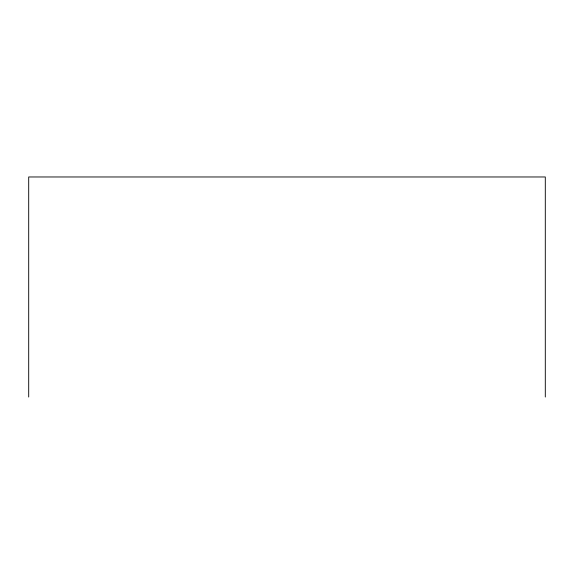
<?xml version="1.0" encoding="UTF-8"?>
<svg xmlns="http://www.w3.org/2000/svg" width="574" height="574" viewBox="0 0 574 574"><rect width="100%" height="100%" fill="white"/><g stroke="black" fill="none" stroke-linecap="round" stroke-linejoin="round"><path stroke-width="0.86" d="M545.3 397.029L545.3 176.971L28.7 176.971L28.7 397.029"/></g></svg>
